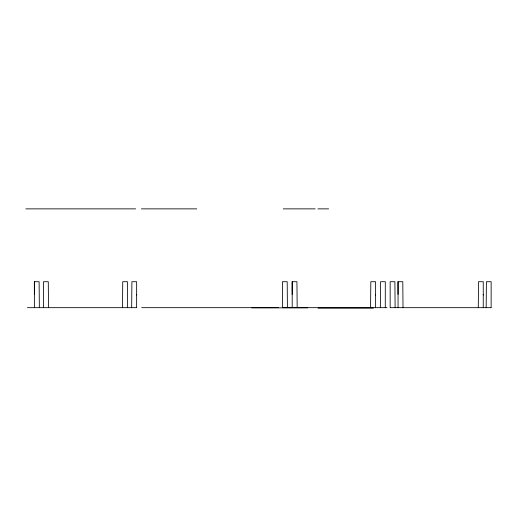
<?xml version="1.0" encoding="UTF-8"?>
<svg xmlns="http://www.w3.org/2000/svg" width="517" height="517" viewBox="0 0 517 517"><rect width="100%" height="100%" fill="white"/><g stroke="black" fill="none" stroke-linecap="round" stroke-linejoin="round"><path stroke-width="0.78" d="M34.368 294.36L34.368 281.713L39.111 281.713L39.35 307.673M136.643 294.36L136.63 307.673M292.189 294.36L292.189 281.713L296.932 281.713L297.172 307.673M375.555 294.36L375.542 307.673M398.038 294.36L398.038 281.713L402.788 281.713L403.021 307.673M483.259 294.36L483.246 307.673M127.46 307.673L127.473 281.713L122.729 281.713L122.497 307.673M385.281 307.673L385.301 281.713L380.551 281.713L380.35 307.673M491.131 307.673L491.15 281.713L486.407 281.713L486.167 307.673M131.673 307.673L131.893 281.713L136.643 281.713L136.643 294.974M478.296 307.673L478.516 281.713L483.259 281.713L483.259 294.974M370.573 307.673L370.812 281.713L375.555 281.713L375.555 294.974M25.85 208.868L135.628 208.868M141.412 208.868L196.757 208.868M283.245 208.868L315.208 208.868M317.942 208.868L328.644 208.868M27.401 307.673L136.436 307.673M141.658 307.673L278.385 307.673M282.657 307.673L387.026 307.673M390.361 307.673L490.937 307.673M251.798 307.841L307.693 307.841M318.058 308.132L373.403 308.132M395.117 307.673L394.898 281.713L390.154 281.713L390.167 307.673M287.413 307.673L287.193 281.713L282.45 281.713L282.463 307.673M48.514 307.673L48.281 281.713L43.531 281.713L43.551 307.673M398.058 307.673L398.038 281.713M292.202 307.673L292.189 281.713M34.38 307.673L34.368 281.713"/></g></svg>
